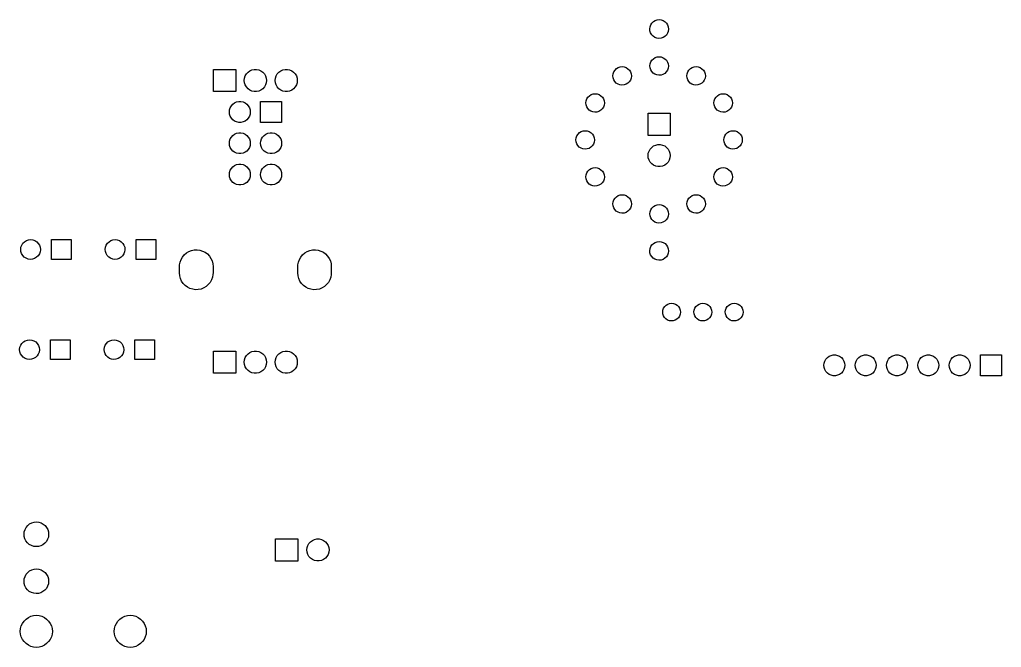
# Model space of a CAD drawing. Extents: x 110 to 191, y -153 to -46.
# Drawn here: x 110.4 to 190.1, y -152.7 to -101.7 of the extents above; entities that cross this region are included whole.
import ezdxf

# ---------------------------------------------------------------- set-up
doc = ezdxf.new("R2010")
doc.units = 0
doc.layers.add('BLACK', color=7, linetype='CONTINUOUS')

msp = doc.modelspace()

# ---------------------------------------------------------------- linework, layer by layer
at = {"layer": 'BLACK', "linetype": 'CONTINUOUS'}
for p, q in [((161.715, -102.024), (161.837, -101.906)), ((161.837, -101.906), (161.982, -101.817)), ((161.982, -101.817), (162.142, -101.762)), ((162.142, -101.762), (162.311, -101.744)), ((162.311, -101.744), (162.48, -101.764)), ((162.48, -101.764), (162.64, -101.821)), ((162.64, -101.821), (162.783, -101.912)), ((162.783, -101.912), (162.903, -102.033)), ((161.544, -102.495), (161.565, -102.327)), ((161.561, -102.664), (161.544, -102.495)), ((161.614, -102.826), (161.561, -102.664)), ((161.565, -102.327), (161.623, -102.167)), ((161.623, -102.167), (161.715, -102.024)), ((162.903, -102.033), (162.993, -102.177)), ((163.044, -102.696), (162.984, -102.854)), ((162.993, -102.177), (163.049, -102.337)), ((163.068, -102.527), (163.044, -102.696)), ((163.049, -102.337), (163.068, -102.506)), ((163.068, -102.506), (163.068, -102.527)), ((161.702, -102.971), (161.614, -102.826)), ((161.82, -103.093), (161.702, -102.971)), ((161.962, -103.186), (161.82, -103.093)), ((162.122, -103.245), (161.962, -103.186)), ((162.29, -103.268), (162.122, -103.245)), ((162.459, -103.252), (162.29, -103.268)), ((162.621, -103.2), (162.459, -103.252)), ((162.767, -103.113), (162.621, -103.2)), ((162.89, -102.996), (162.767, -103.113)), ((162.984, -102.854), (162.89, -102.996)), ((161.634, -105.173), (161.725, -105.032)), ((161.725, -105.032), (161.844, -104.915)), ((161.844, -104.915), (161.987, -104.827)), ((161.987, -104.827), (162.145, -104.773)), ((162.145, -104.773), (162.311, -104.756)), ((162.311, -104.756), (162.477, -104.776)), ((162.477, -104.776), (162.635, -104.832)), ((162.635, -104.832), (162.776, -104.921)), ((162.776, -104.921), (162.894, -105.04)), ((162.894, -105.04), (162.982, -105.182)), ((126.14, -107.58), (126.14, -105.78)), ((126.14, -105.78), (127.94, -105.78)), ((127.94, -105.78), (127.94, -107.58)), ((128.938, -106.011), (129.09, -105.901)), ((129.09, -105.901), (129.262, -105.824)), ((129.262, -105.824), (129.446, -105.785)), ((129.446, -105.785), (129.634, -105.785)), ((129.634, -105.785), (129.818, -105.824)), ((129.818, -105.824), (129.99, -105.901)), ((129.99, -105.901), (130.142, -106.011)), ((131.438, -106.011), (131.59, -105.901)), ((131.59, -105.901), (131.762, -105.824)), ((131.762, -105.824), (131.946, -105.785)), ((131.946, -105.785), (132.134, -105.785)), ((132.134, -105.785), (132.318, -105.824)), ((132.318, -105.824), (132.49, -105.901)), ((132.49, -105.901), (132.642, -106.011)), ((158.634, -105.976), (158.725, -105.836)), ((158.725, -105.836), (158.844, -105.719)), ((158.844, -105.719), (158.987, -105.631)), ((158.987, -105.631), (159.145, -105.577)), ((159.145, -105.577), (159.311, -105.56)), ((159.311, -105.56), (159.477, -105.58)), ((159.477, -105.58), (159.635, -105.636)), ((159.635, -105.636), (159.776, -105.725)), ((159.776, -105.725), (159.894, -105.844)), ((159.894, -105.844), (159.982, -105.986)), ((161.556, -105.496), (161.577, -105.33)), ((161.572, -105.662), (161.556, -105.496)), ((161.625, -105.821), (161.572, -105.662)), ((161.577, -105.33), (161.634, -105.173)), ((161.712, -105.964), (161.625, -105.821)), ((161.828, -106.084), (161.712, -105.964)), ((162.973, -105.849), (162.881, -105.988)), ((163.032, -105.693), (162.973, -105.849)), ((162.982, -105.182), (163.037, -105.34)), ((163.056, -105.527), (163.032, -105.693)), ((163.037, -105.34), (163.056, -105.506)), ((163.056, -105.506), (163.056, -105.527)), ((164.634, -105.976), (164.725, -105.836)), ((164.725, -105.836), (164.844, -105.719)), ((164.844, -105.719), (164.987, -105.631)), ((164.987, -105.631), (165.145, -105.577)), ((165.145, -105.577), (165.311, -105.56)), ((165.311, -105.56), (165.477, -105.58)), ((165.477, -105.58), (165.635, -105.636)), ((165.635, -105.636), (165.776, -105.725)), ((165.776, -105.725), (165.894, -105.844)), ((165.894, -105.844), (165.982, -105.986)), ((128.64, -106.68), (128.66, -106.493)), ((128.66, -106.867), (128.64, -106.68)), ((128.66, -106.493), (128.718, -106.314)), ((128.718, -106.314), (128.812, -106.151)), ((128.812, -106.151), (128.938, -106.011)), ((130.142, -106.011), (130.268, -106.151)), ((130.268, -106.151), (130.362, -106.314)), ((130.362, -106.314), (130.42, -106.493)), ((130.42, -106.493), (130.44, -106.68)), ((130.44, -106.68), (130.42, -106.867)), ((131.14, -106.68), (131.16, -106.493)), ((131.16, -106.867), (131.14, -106.68)), ((131.16, -106.493), (131.218, -106.314)), ((131.218, -106.314), (131.312, -106.151)), ((131.312, -106.151), (131.438, -106.011)), ((132.642, -106.011), (132.768, -106.151)), ((132.768, -106.151), (132.862, -106.314)), ((132.862, -106.314), (132.92, -106.493)), ((132.92, -106.493), (132.94, -106.68)), ((132.94, -106.68), (132.92, -106.867)), ((158.556, -106.299), (158.577, -106.133)), ((158.572, -106.466), (158.556, -106.299)), ((158.625, -106.624), (158.572, -106.466)), ((158.577, -106.133), (158.634, -105.976)), ((158.712, -106.767), (158.625, -106.624)), ((159.973, -106.653), (159.881, -106.792)), ((160.032, -106.496), (159.973, -106.653)), ((159.982, -105.986), (160.037, -106.144)), ((160.056, -106.331), (160.032, -106.496)), ((160.037, -106.144), (160.056, -106.31)), ((160.056, -106.31), (160.056, -106.331)), ((161.968, -106.175), (161.828, -106.084)), ((162.125, -106.234), (161.968, -106.175)), ((162.29, -106.256), (162.125, -106.234)), ((162.457, -106.241), (162.29, -106.256)), ((162.616, -106.189), (162.457, -106.241)), ((162.759, -106.103), (162.616, -106.189)), ((162.881, -105.988), (162.759, -106.103)), ((164.556, -106.299), (164.577, -106.133)), ((164.572, -106.466), (164.556, -106.299)), ((164.625, -106.624), (164.572, -106.466)), ((164.577, -106.133), (164.634, -105.976)), ((164.712, -106.767), (164.625, -106.624)), ((165.973, -106.653), (165.881, -106.792)), ((166.032, -106.496), (165.973, -106.653)), ((165.982, -105.986), (166.037, -106.144)), ((166.056, -106.331), (166.032, -106.496)), ((166.037, -106.144), (166.056, -106.31)), ((166.056, -106.31), (166.056, -106.331)), ((128.718, -107.046), (128.66, -106.867)), ((128.812, -107.209), (128.718, -107.046)), ((128.938, -107.349), (128.812, -107.209)), ((129.09, -107.459), (128.938, -107.349)), ((129.262, -107.536), (129.09, -107.459)), ((129.446, -107.575), (129.262, -107.536)), ((129.818, -107.536), (129.634, -107.575)), ((129.99, -107.459), (129.818, -107.536)), ((130.142, -107.349), (129.99, -107.459)), ((130.268, -107.209), (130.142, -107.349)), ((130.362, -107.046), (130.268, -107.209)), ((130.42, -106.867), (130.362, -107.046)), ((131.218, -107.046), (131.16, -106.867)), ((131.312, -107.209), (131.218, -107.046)), ((131.438, -107.349), (131.312, -107.209)), ((131.59, -107.459), (131.438, -107.349)), ((131.762, -107.536), (131.59, -107.459)), ((131.946, -107.575), (131.762, -107.536)), ((132.318, -107.536), (132.134, -107.575)), ((132.49, -107.459), (132.318, -107.536)), ((132.642, -107.349), (132.49, -107.459)), ((132.768, -107.209), (132.642, -107.349)), ((132.862, -107.046), (132.768, -107.209)), ((132.92, -106.867), (132.862, -107.046)), ((158.828, -106.888), (158.712, -106.767)), ((158.968, -106.979), (158.828, -106.888)), ((159.125, -107.038), (158.968, -106.979)), ((159.29, -107.06), (159.125, -107.038)), ((159.457, -107.045), (159.29, -107.06)), ((159.616, -106.993), (159.457, -107.045)), ((159.759, -106.907), (159.616, -106.993)), ((159.881, -106.792), (159.759, -106.907)), ((164.828, -106.888), (164.712, -106.767)), ((164.968, -106.979), (164.828, -106.888)), ((165.125, -107.038), (164.968, -106.979)), ((165.29, -107.06), (165.125, -107.038)), ((165.457, -107.045), (165.29, -107.06)), ((165.616, -106.993), (165.457, -107.045)), ((165.759, -106.907), (165.616, -106.993)), ((165.881, -106.792), (165.759, -106.907)), ((127.94, -107.58), (126.14, -107.58)), ((129.634, -107.575), (129.446, -107.575)), ((132.134, -107.575), (131.946, -107.575)), ((156.36, -108.496), (156.381, -108.33)), ((156.381, -108.33), (156.438, -108.173)), ((156.438, -108.173), (156.529, -108.032)), ((156.529, -108.032), (156.648, -107.915)), ((156.648, -107.915), (156.791, -107.827)), ((156.791, -107.827), (156.949, -107.773)), ((156.949, -107.773), (157.115, -107.756)), ((157.115, -107.756), (157.281, -107.776)), ((157.281, -107.776), (157.439, -107.832)), ((157.439, -107.832), (157.58, -107.921)), ((157.58, -107.921), (157.698, -108.04)), ((157.698, -108.04), (157.786, -108.182)), ((157.786, -108.182), (157.841, -108.34)), ((157.841, -108.34), (157.86, -108.506)), ((166.752, -108.496), (166.773, -108.33)), ((166.773, -108.33), (166.83, -108.173)), ((166.83, -108.173), (166.921, -108.032)), ((166.921, -108.032), (167.04, -107.915)), ((167.04, -107.915), (167.183, -107.827)), ((167.183, -107.827), (167.341, -107.773)), ((167.341, -107.773), (167.507, -107.756)), ((167.507, -107.756), (167.673, -107.776)), ((167.673, -107.776), (167.831, -107.832)), ((167.831, -107.832), (167.972, -107.921)), ((167.972, -107.921), (168.09, -108.04)), ((168.09, -108.04), (168.179, -108.182)), ((168.179, -108.182), (168.234, -108.34)), ((168.234, -108.34), (168.252, -108.506)), ((127.425, -109.235), (127.444, -109.058)), ((127.444, -109.058), (127.498, -108.889)), ((127.498, -108.889), (127.587, -108.735)), ((127.587, -108.735), (127.706, -108.603)), ((127.706, -108.603), (127.85, -108.499)), ((127.85, -108.499), (128.012, -108.427)), ((128.012, -108.427), (128.186, -108.39)), ((128.186, -108.39), (128.364, -108.39)), ((128.364, -108.39), (128.538, -108.427)), ((128.538, -108.427), (128.7, -108.499)), ((128.7, -108.499), (128.844, -108.603)), ((128.844, -108.603), (128.963, -108.735)), ((128.963, -108.735), (129.052, -108.889)), ((129.052, -108.889), (129.106, -109.058)), ((129.106, -109.058), (129.125, -109.235)), ((129.965, -110.085), (129.965, -108.385)), ((129.965, -108.385), (131.665, -108.385)), ((131.665, -108.385), (131.665, -110.085)), ((156.376, -108.662), (156.36, -108.496)), ((156.429, -108.821), (156.376, -108.662)), ((156.516, -108.964), (156.429, -108.821)), ((156.632, -109.084), (156.516, -108.964)), ((156.772, -109.175), (156.632, -109.084)), ((157.563, -109.103), (157.42, -109.189)), ((157.684, -108.988), (157.563, -109.103)), ((157.777, -108.849), (157.684, -108.988)), ((157.836, -108.693), (157.777, -108.849)), ((157.86, -108.527), (157.836, -108.693)), ((157.86, -108.506), (157.86, -108.527)), ((166.769, -108.662), (166.752, -108.496)), ((166.821, -108.821), (166.769, -108.662)), ((166.908, -108.964), (166.821, -108.821)), ((167.024, -109.084), (166.908, -108.964)), ((167.164, -109.175), (167.024, -109.084)), ((167.956, -109.103), (167.812, -109.189)), ((168.077, -108.988), (167.956, -109.103)), ((168.169, -108.849), (168.077, -108.988)), ((168.229, -108.693), (168.169, -108.849)), ((168.252, -108.527), (168.229, -108.693)), ((168.252, -108.506), (168.252, -108.527)), ((127.444, -109.412), (127.425, -109.235)), ((127.498, -109.581), (127.444, -109.412)), ((127.587, -109.735), (127.498, -109.581)), ((127.706, -109.867), (127.587, -109.735)), ((127.85, -109.971), (127.706, -109.867)), ((128.844, -109.867), (128.7, -109.971)), ((128.963, -109.735), (128.844, -109.867)), ((129.052, -109.581), (128.963, -109.735)), ((129.106, -109.412), (129.052, -109.581)), ((129.125, -109.235), (129.106, -109.412)), ((156.928, -109.234), (156.772, -109.175)), ((157.094, -109.256), (156.928, -109.234)), ((157.261, -109.241), (157.094, -109.256)), ((157.42, -109.189), (157.261, -109.241)), ((161.406, -111.136), (161.406, -109.336)), ((161.406, -109.336), (163.206, -109.336)), ((163.206, -109.336), (163.206, -111.136)), ((167.321, -109.234), (167.164, -109.175)), ((167.486, -109.256), (167.321, -109.234)), ((167.653, -109.241), (167.486, -109.256)), ((167.812, -109.189), (167.653, -109.241)), ((128.012, -110.043), (127.85, -109.971)), ((128.186, -110.08), (128.012, -110.043)), ((128.364, -110.08), (128.186, -110.08)), ((128.538, -110.043), (128.364, -110.08)), ((128.7, -109.971), (128.538, -110.043)), ((131.665, -110.085), (129.965, -110.085)), ((127.444, -111.598), (127.498, -111.429)), ((127.498, -111.429), (127.587, -111.275)), ((127.587, -111.275), (127.706, -111.143)), ((127.706, -111.143), (127.85, -111.039)), ((127.85, -111.039), (128.012, -110.967)), ((128.012, -110.967), (128.186, -110.93)), ((128.186, -110.93), (128.364, -110.93)), ((128.364, -110.93), (128.538, -110.967)), ((128.538, -110.967), (128.7, -111.039)), ((128.7, -111.039), (128.844, -111.143)), ((128.844, -111.143), (128.963, -111.275)), ((128.963, -111.275), (129.052, -111.429)), ((129.052, -111.429), (129.106, -111.598)), ((129.984, -111.598), (130.038, -111.429)), ((130.038, -111.429), (130.127, -111.275)), ((130.127, -111.275), (130.246, -111.143)), ((130.246, -111.143), (130.39, -111.039)), ((130.39, -111.039), (130.552, -110.967)), ((130.552, -110.967), (130.726, -110.93)), ((130.726, -110.93), (130.904, -110.93)), ((130.904, -110.93), (131.078, -110.967)), ((131.078, -110.967), (131.24, -111.039)), ((131.24, -111.039), (131.384, -111.143)), ((131.384, -111.143), (131.503, -111.275)), ((131.503, -111.275), (131.592, -111.429)), ((131.592, -111.429), (131.646, -111.598)), ((155.556, -111.496), (155.577, -111.33)), ((155.572, -111.662), (155.556, -111.496)), ((155.577, -111.33), (155.634, -111.173)), ((155.634, -111.173), (155.725, -111.032)), ((155.725, -111.032), (155.844, -110.915)), ((155.844, -110.915), (155.987, -110.827)), ((155.987, -110.827), (156.145, -110.773)), ((156.145, -110.773), (156.311, -110.756)), ((156.311, -110.756), (156.477, -110.776)), ((156.477, -110.776), (156.635, -110.832)), ((156.635, -110.832), (156.776, -110.921)), ((156.776, -110.921), (156.894, -111.04)), ((156.894, -111.04), (156.982, -111.182)), ((156.982, -111.182), (157.037, -111.34)), ((157.056, -111.527), (157.032, -111.693)), ((157.037, -111.34), (157.056, -111.506)), ((157.056, -111.506), (157.056, -111.527)), ((163.206, -111.136), (161.406, -111.136)), ((167.556, -111.496), (167.577, -111.33)), ((167.572, -111.662), (167.556, -111.496)), ((167.577, -111.33), (167.634, -111.173)), ((167.634, -111.173), (167.725, -111.032)), ((167.725, -111.032), (167.844, -110.915)), ((167.844, -110.915), (167.987, -110.827)), ((167.987, -110.827), (168.145, -110.773)), ((168.145, -110.773), (168.311, -110.756)), ((168.311, -110.756), (168.477, -110.776)), ((168.477, -110.776), (168.635, -110.832)), ((168.635, -110.832), (168.776, -110.921)), ((168.776, -110.921), (168.894, -111.04)), ((168.894, -111.04), (168.982, -111.182)), ((168.982, -111.182), (169.037, -111.34)), ((169.056, -111.527), (169.032, -111.693)), ((169.037, -111.34), (169.056, -111.506)), ((169.056, -111.506), (169.056, -111.527)), ((127.425, -111.775), (127.444, -111.598)), ((127.444, -111.952), (127.425, -111.775)), ((127.498, -112.121), (127.444, -111.952)), ((127.587, -112.275), (127.498, -112.121)), ((127.706, -112.407), (127.587, -112.275)), ((128.963, -112.275), (128.844, -112.407)), ((129.052, -112.121), (128.963, -112.275)), ((129.106, -111.952), (129.052, -112.121)), ((129.106, -111.598), (129.125, -111.775)), ((129.125, -111.775), (129.106, -111.952)), ((129.965, -111.775), (129.984, -111.598)), ((129.984, -111.952), (129.965, -111.775)), ((130.038, -112.121), (129.984, -111.952)), ((130.127, -112.275), (130.038, -112.121)), ((130.246, -112.407), (130.127, -112.275)), ((131.503, -112.275), (131.384, -112.407)), ((131.592, -112.121), (131.503, -112.275)), ((131.646, -111.952), (131.592, -112.121)), ((131.646, -111.598), (131.665, -111.775)), ((131.665, -111.775), (131.646, -111.952)), ((155.625, -111.821), (155.572, -111.662)), ((155.712, -111.964), (155.625, -111.821)), ((155.828, -112.084), (155.712, -111.964)), ((155.968, -112.175), (155.828, -112.084)), ((156.125, -112.234), (155.968, -112.175)), ((156.29, -112.256), (156.125, -112.234)), ((156.457, -112.241), (156.29, -112.256)), ((156.616, -112.189), (156.457, -112.241)), ((156.759, -112.103), (156.616, -112.189)), ((156.881, -111.988), (156.759, -112.103)), ((156.973, -111.849), (156.881, -111.988)), ((157.032, -111.693), (156.973, -111.849)), ((161.484, -112.41), (161.578, -112.247)), ((161.578, -112.247), (161.704, -112.107)), ((161.704, -112.107), (161.856, -111.997)), ((161.856, -111.997), (162.028, -111.92)), ((162.028, -111.92), (162.212, -111.881)), ((162.212, -111.881), (162.4, -111.881)), ((162.4, -111.881), (162.584, -111.92)), ((162.584, -111.92), (162.756, -111.997)), ((162.756, -111.997), (162.908, -112.107)), ((162.908, -112.107), (163.034, -112.247)), ((163.034, -112.247), (163.128, -112.41)), ((167.625, -111.821), (167.572, -111.662)), ((167.712, -111.964), (167.625, -111.821)), ((167.828, -112.084), (167.712, -111.964)), ((167.968, -112.175), (167.828, -112.084)), ((168.125, -112.234), (167.968, -112.175)), ((168.29, -112.256), (168.125, -112.234)), ((168.457, -112.241), (168.29, -112.256)), ((168.616, -112.189), (168.457, -112.241)), ((168.759, -112.103), (168.616, -112.189)), ((168.881, -111.988), (168.759, -112.103)), ((168.973, -111.849), (168.881, -111.988)), ((169.032, -111.693), (168.973, -111.849)), ((127.85, -112.511), (127.706, -112.407)), ((128.012, -112.583), (127.85, -112.511)), ((128.186, -112.62), (128.012, -112.583)), ((128.364, -112.62), (128.186, -112.62)), ((128.538, -112.583), (128.364, -112.62)), ((128.7, -112.511), (128.538, -112.583)), ((128.844, -112.407), (128.7, -112.511)), ((130.39, -112.511), (130.246, -112.407)), ((130.552, -112.583), (130.39, -112.511)), ((130.726, -112.62), (130.552, -112.583)), ((130.904, -112.62), (130.726, -112.62)), ((131.078, -112.583), (130.904, -112.62)), ((131.24, -112.511), (131.078, -112.583)), ((131.384, -112.407), (131.24, -112.511)), ((161.406, -112.776), (161.426, -112.589)), ((161.426, -112.963), (161.406, -112.776)), ((161.426, -112.589), (161.484, -112.41)), ((161.484, -113.142), (161.426, -112.963)), ((163.128, -112.41), (163.186, -112.589)), ((163.186, -112.963), (163.128, -113.142)), ((163.186, -112.589), (163.206, -112.776)), ((163.206, -112.776), (163.186, -112.963)), ((127.498, -113.969), (127.587, -113.815)), ((127.587, -113.815), (127.706, -113.683)), ((127.706, -113.683), (127.85, -113.579)), ((127.85, -113.579), (128.012, -113.507)), ((128.012, -113.507), (128.186, -113.47)), ((128.186, -113.47), (128.364, -113.47)), ((128.364, -113.47), (128.538, -113.507)), ((128.538, -113.507), (128.7, -113.579)), ((128.7, -113.579), (128.844, -113.683)), ((128.844, -113.683), (128.963, -113.815)), ((128.963, -113.815), (129.052, -113.969)), ((130.038, -113.969), (130.127, -113.815)), ((130.127, -113.815), (130.246, -113.683)), ((130.246, -113.683), (130.39, -113.579)), ((130.39, -113.579), (130.552, -113.507)), ((130.552, -113.507), (130.726, -113.47)), ((130.726, -113.47), (130.904, -113.47)), ((130.904, -113.47), (131.078, -113.507)), ((131.078, -113.507), (131.24, -113.579)), ((131.24, -113.579), (131.384, -113.683)), ((131.384, -113.683), (131.503, -113.815)), ((131.503, -113.815), (131.592, -113.969)), ((156.529, -114.032), (156.648, -113.915)), ((156.648, -113.915), (156.791, -113.827)), ((156.791, -113.827), (156.949, -113.773)), ((156.949, -113.773), (157.115, -113.756)), ((157.115, -113.756), (157.281, -113.776)), ((157.281, -113.776), (157.439, -113.832)), ((157.439, -113.832), (157.58, -113.921)), ((157.58, -113.921), (157.698, -114.04)), ((161.578, -113.305), (161.484, -113.142)), ((161.704, -113.445), (161.578, -113.305)), ((161.856, -113.555), (161.704, -113.445)), ((162.028, -113.632), (161.856, -113.555)), ((162.212, -113.671), (162.028, -113.632)), ((162.4, -113.671), (162.212, -113.671)), ((162.584, -113.632), (162.4, -113.671)), ((162.756, -113.555), (162.584, -113.632)), ((162.908, -113.445), (162.756, -113.555)), ((163.034, -113.305), (162.908, -113.445)), ((163.128, -113.142), (163.034, -113.305)), ((166.921, -114.032), (167.04, -113.915)), ((167.04, -113.915), (167.183, -113.827)), ((167.183, -113.827), (167.341, -113.773)), ((167.341, -113.773), (167.507, -113.756)), ((167.507, -113.756), (167.673, -113.776)), ((167.673, -113.776), (167.831, -113.832)), ((167.831, -113.832), (167.972, -113.921)), ((167.972, -113.921), (168.09, -114.04)), ((127.425, -114.315), (127.444, -114.138)), ((127.444, -114.492), (127.425, -114.315)), ((127.444, -114.138), (127.498, -113.969)), ((127.498, -114.661), (127.444, -114.492)), ((127.587, -114.815), (127.498, -114.661)), ((129.052, -114.661), (128.963, -114.815)), ((129.052, -113.969), (129.106, -114.138)), ((129.106, -114.492), (129.052, -114.661)), ((129.106, -114.138), (129.125, -114.315)), ((129.125, -114.315), (129.106, -114.492)), ((129.965, -114.315), (129.984, -114.138)), ((129.984, -114.492), (129.965, -114.315)), ((129.984, -114.138), (130.038, -113.969)), ((130.038, -114.661), (129.984, -114.492)), ((130.127, -114.815), (130.038, -114.661)), ((131.592, -114.661), (131.503, -114.815)), ((131.592, -113.969), (131.646, -114.138)), ((131.646, -114.492), (131.592, -114.661)), ((131.646, -114.138), (131.665, -114.315)), ((131.665, -114.315), (131.646, -114.492)), ((156.36, -114.496), (156.381, -114.33)), ((156.376, -114.662), (156.36, -114.496)), ((156.429, -114.821), (156.376, -114.662)), ((156.381, -114.33), (156.438, -114.173)), ((156.438, -114.173), (156.529, -114.032)), ((157.698, -114.04), (157.786, -114.182)), ((157.836, -114.693), (157.777, -114.849)), ((157.786, -114.182), (157.841, -114.34)), ((157.86, -114.527), (157.836, -114.693)), ((157.841, -114.34), (157.86, -114.506)), ((157.86, -114.506), (157.86, -114.527)), ((166.752, -114.496), (166.773, -114.33)), ((166.769, -114.662), (166.752, -114.496)), ((166.821, -114.821), (166.769, -114.662)), ((166.773, -114.33), (166.83, -114.173)), ((166.83, -114.173), (166.921, -114.032)), ((168.09, -114.04), (168.179, -114.182)), ((168.229, -114.693), (168.169, -114.849)), ((168.179, -114.182), (168.234, -114.34)), ((168.252, -114.527), (168.229, -114.693)), ((168.234, -114.34), (168.252, -114.506)), ((168.252, -114.506), (168.252, -114.527)), ((127.706, -114.947), (127.587, -114.815)), ((127.85, -115.051), (127.706, -114.947)), ((128.012, -115.123), (127.85, -115.051)), ((128.186, -115.16), (128.012, -115.123)), ((128.364, -115.16), (128.186, -115.16)), ((128.538, -115.123), (128.364, -115.16)), ((128.7, -115.051), (128.538, -115.123)), ((128.844, -114.947), (128.7, -115.051)), ((128.963, -114.815), (128.844, -114.947)), ((130.246, -114.947), (130.127, -114.815)), ((130.39, -115.051), (130.246, -114.947)), ((130.552, -115.123), (130.39, -115.051)), ((130.726, -115.16), (130.552, -115.123)), ((130.904, -115.16), (130.726, -115.16)), ((131.078, -115.123), (130.904, -115.16)), ((131.24, -115.051), (131.078, -115.123)), ((131.384, -114.947), (131.24, -115.051)), ((131.503, -114.815), (131.384, -114.947)), ((156.516, -114.964), (156.429, -114.821)), ((156.632, -115.084), (156.516, -114.964)), ((156.772, -115.175), (156.632, -115.084)), ((156.928, -115.234), (156.772, -115.175)), ((157.094, -115.256), (156.928, -115.234)), ((157.261, -115.241), (157.094, -115.256)), ((157.42, -115.189), (157.261, -115.241)), ((157.563, -115.103), (157.42, -115.189)), ((157.684, -114.988), (157.563, -115.103)), ((157.777, -114.849), (157.684, -114.988)), ((166.908, -114.964), (166.821, -114.821)), ((167.024, -115.084), (166.908, -114.964)), ((167.164, -115.175), (167.024, -115.084)), ((167.321, -115.234), (167.164, -115.175)), ((167.486, -115.256), (167.321, -115.234)), ((167.653, -115.241), (167.486, -115.256)), ((167.812, -115.189), (167.653, -115.241)), ((167.956, -115.103), (167.812, -115.189)), ((168.077, -114.988), (167.956, -115.103)), ((168.169, -114.849), (168.077, -114.988)), ((158.634, -116.369), (158.725, -116.228)), ((158.725, -116.228), (158.844, -116.111)), ((158.844, -116.111), (158.987, -116.024)), ((158.987, -116.024), (159.145, -115.97)), ((159.145, -115.97), (159.311, -115.952)), ((159.311, -115.952), (159.477, -115.972)), ((159.477, -115.972), (159.635, -116.028)), ((159.635, -116.028), (159.776, -116.118)), ((159.776, -116.118), (159.894, -116.236)), ((159.894, -116.236), (159.982, -116.378)), ((164.634, -116.369), (164.725, -116.228)), ((164.725, -116.228), (164.844, -116.111)), ((164.844, -116.111), (164.987, -116.024)), ((164.987, -116.024), (165.145, -115.97)), ((165.145, -115.97), (165.311, -115.952)), ((165.311, -115.952), (165.477, -115.972)), ((165.477, -115.972), (165.635, -116.028)), ((165.635, -116.028), (165.776, -116.118)), ((165.776, -116.118), (165.894, -116.236)), ((165.894, -116.236), (165.982, -116.378)), ((158.556, -116.692), (158.577, -116.526)), ((158.572, -116.858), (158.556, -116.692)), ((158.625, -117.017), (158.572, -116.858)), ((158.577, -116.526), (158.634, -116.369)), ((158.712, -117.16), (158.625, -117.017)), ((159.973, -117.045), (159.881, -117.184)), ((160.032, -116.889), (159.973, -117.045)), ((159.982, -116.378), (160.037, -116.536)), ((160.056, -116.723), (160.032, -116.889)), ((160.037, -116.536), (160.056, -116.702)), ((160.056, -116.702), (160.056, -116.723)), ((161.634, -117.173), (161.725, -117.032)), ((161.725, -117.032), (161.844, -116.915)), ((161.844, -116.915), (161.987, -116.827)), ((161.987, -116.827), (162.145, -116.773)), ((162.145, -116.773), (162.311, -116.756)), ((162.311, -116.756), (162.477, -116.776)), ((162.477, -116.776), (162.635, -116.832)), ((162.635, -116.832), (162.776, -116.921)), ((162.776, -116.921), (162.894, -117.04)), ((162.894, -117.04), (162.982, -117.182)), ((164.556, -116.692), (164.577, -116.526)), ((164.572, -116.858), (164.556, -116.692)), ((164.625, -117.017), (164.572, -116.858)), ((164.577, -116.526), (164.634, -116.369)), ((164.712, -117.16), (164.625, -117.017)), ((165.973, -117.045), (165.881, -117.184)), ((166.032, -116.889), (165.973, -117.045)), ((165.982, -116.378), (166.037, -116.536)), ((166.056, -116.723), (166.032, -116.889)), ((166.037, -116.536), (166.056, -116.702)), ((166.056, -116.702), (166.056, -116.723)), ((158.828, -117.28), (158.712, -117.16)), ((158.968, -117.372), (158.828, -117.28)), ((159.125, -117.43), (158.968, -117.372)), ((159.29, -117.452), (159.125, -117.43)), ((159.457, -117.437), (159.29, -117.452)), ((159.616, -117.385), (159.457, -117.437)), ((159.759, -117.3), (159.616, -117.385)), ((159.881, -117.184), (159.759, -117.3)), ((161.556, -117.496), (161.577, -117.33)), ((161.572, -117.662), (161.556, -117.496)), ((161.625, -117.821), (161.572, -117.662)), ((161.577, -117.33), (161.634, -117.173)), ((161.712, -117.964), (161.625, -117.821)), ((162.973, -117.849), (162.881, -117.988)), ((163.032, -117.693), (162.973, -117.849)), ((162.982, -117.182), (163.037, -117.34)), ((163.056, -117.527), (163.032, -117.693)), ((163.037, -117.34), (163.056, -117.506)), ((163.056, -117.506), (163.056, -117.527)), ((164.828, -117.28), (164.712, -117.16)), ((164.968, -117.372), (164.828, -117.28)), ((165.125, -117.43), (164.968, -117.372)), ((165.29, -117.452), (165.125, -117.43)), ((165.457, -117.437), (165.29, -117.452)), ((165.616, -117.385), (165.457, -117.437)), ((165.759, -117.3), (165.616, -117.385)), ((165.881, -117.184), (165.759, -117.3)), ((161.828, -118.084), (161.712, -117.964)), ((161.968, -118.175), (161.828, -118.084)), ((162.125, -118.234), (161.968, -118.175)), ((162.29, -118.256), (162.125, -118.234)), ((162.457, -118.241), (162.29, -118.256)), ((162.616, -118.189), (162.457, -118.241)), ((162.759, -118.103), (162.616, -118.189)), ((162.881, -117.988), (162.759, -118.103)), ((110.492, -120.385), (110.514, -120.208)), ((110.514, -120.208), (110.575, -120.04)), ((110.575, -120.04), (110.672, -119.89)), ((110.672, -119.89), (110.799, -119.766)), ((110.799, -119.766), (110.951, -119.672)), ((110.951, -119.672), (111.12, -119.615)), ((111.12, -119.615), (111.298, -119.596)), ((111.298, -119.596), (111.475, -119.617)), ((111.475, -119.617), (111.643, -119.677)), ((111.643, -119.677), (111.793, -119.773)), ((111.793, -119.773), (111.919, -119.899)), ((111.919, -119.899), (112.013, -120.05)), ((112.013, -120.05), (112.072, -120.219)), ((112.072, -120.219), (112.092, -120.396)), ((112.992, -121.196), (112.992, -119.596)), ((112.992, -119.596), (114.592, -119.596)), ((114.592, -119.596), (114.592, -121.196)), ((117.35, -120.385), (117.372, -120.208)), ((117.372, -120.208), (117.433, -120.04)), ((117.433, -120.04), (117.53, -119.89)), ((117.53, -119.89), (117.657, -119.766)), ((117.657, -119.766), (117.809, -119.672)), ((117.809, -119.672), (117.978, -119.615)), ((117.978, -119.615), (118.156, -119.596)), ((118.156, -119.596), (118.333, -119.617)), ((118.333, -119.617), (118.501, -119.677)), ((118.501, -119.677), (118.651, -119.773)), ((118.651, -119.773), (118.777, -119.899)), ((118.777, -119.899), (118.871, -120.05)), ((118.871, -120.05), (118.93, -120.219)), ((118.93, -120.219), (118.95, -120.396)), ((119.85, -121.196), (119.85, -119.596)), ((119.85, -119.596), (121.45, -119.596)), ((121.45, -119.596), (121.45, -121.196)), ((161.565, -120.327), (161.623, -120.167)), ((161.623, -120.167), (161.715, -120.024)), ((161.715, -120.024), (161.837, -119.906)), ((161.837, -119.906), (161.982, -119.817)), ((161.982, -119.817), (162.142, -119.762)), ((162.142, -119.762), (162.311, -119.744)), ((162.311, -119.744), (162.48, -119.764)), ((162.48, -119.764), (162.64, -119.821)), ((162.64, -119.821), (162.783, -119.912)), ((162.783, -119.912), (162.903, -120.033)), ((162.903, -120.033), (162.993, -120.177)), ((162.993, -120.177), (163.049, -120.337)), ((110.509, -120.562), (110.492, -120.385)), ((110.566, -120.732), (110.509, -120.562)), ((110.658, -120.884), (110.566, -120.732)), ((110.782, -121.012), (110.658, -120.884)), ((110.931, -121.11), (110.782, -121.012)), ((111.776, -121.033), (111.622, -121.125)), ((111.905, -120.91), (111.776, -121.033)), ((112.004, -120.762), (111.905, -120.91)), ((112.067, -120.595), (112.004, -120.762)), ((112.092, -120.418), (112.067, -120.595)), ((112.092, -120.396), (112.092, -120.418)), ((117.367, -120.562), (117.35, -120.385)), ((117.424, -120.732), (117.367, -120.562)), ((117.516, -120.884), (117.424, -120.732)), ((117.64, -121.012), (117.516, -120.884)), ((117.789, -121.11), (117.64, -121.012)), ((118.634, -121.033), (118.48, -121.125)), ((118.763, -120.91), (118.634, -121.033)), ((118.862, -120.762), (118.763, -120.91)), ((118.925, -120.595), (118.862, -120.762)), ((118.95, -120.418), (118.925, -120.595)), ((118.95, -120.396), (118.95, -120.418)), ((123.505, -121.21), (123.619, -121.01)), ((123.619, -121.01), (123.765, -120.832)), ((123.765, -120.832), (123.939, -120.681)), ((123.939, -120.681), (124.135, -120.562)), ((124.135, -120.562), (124.349, -120.477)), ((124.349, -120.477), (124.574, -120.43)), ((124.574, -120.43), (124.804, -120.422)), ((124.804, -120.422), (125.032, -120.452)), ((125.032, -120.452), (125.252, -120.52)), ((125.252, -120.52), (125.457, -120.624)), ((125.457, -120.624), (125.641, -120.761)), ((125.641, -120.761), (125.8, -120.928)), ((125.8, -120.928), (125.928, -121.119)), ((133.105, -121.21), (133.219, -121.01)), ((133.219, -121.01), (133.365, -120.832)), ((133.365, -120.832), (133.539, -120.681)), ((133.539, -120.681), (133.735, -120.562)), ((133.735, -120.562), (133.949, -120.477)), ((133.949, -120.477), (134.174, -120.43)), ((134.174, -120.43), (134.404, -120.422)), ((134.404, -120.422), (134.632, -120.452)), ((134.632, -120.452), (134.852, -120.52)), ((134.852, -120.52), (135.057, -120.624)), ((135.057, -120.624), (135.241, -120.761)), ((135.241, -120.761), (135.4, -120.928)), ((135.4, -120.928), (135.528, -121.119)), ((161.544, -120.495), (161.565, -120.327)), ((161.561, -120.664), (161.544, -120.495)), ((161.614, -120.826), (161.561, -120.664)), ((161.702, -120.971), (161.614, -120.826)), ((161.82, -121.093), (161.702, -120.971)), ((161.962, -121.186), (161.82, -121.093)), ((162.89, -120.996), (162.767, -121.113)), ((162.984, -120.854), (162.89, -120.996)), ((163.044, -120.696), (162.984, -120.854)), ((163.068, -120.527), (163.044, -120.696)), ((163.049, -120.337), (163.068, -120.506)), ((163.068, -120.506), (163.068, -120.527)), ((111.098, -121.172), (110.931, -121.11)), ((111.275, -121.196), (111.098, -121.172)), ((111.453, -121.18), (111.275, -121.196)), ((111.622, -121.125), (111.453, -121.18)), ((114.592, -121.196), (112.992, -121.196)), ((117.956, -121.172), (117.789, -121.11)), ((118.133, -121.196), (117.956, -121.172)), ((118.311, -121.18), (118.133, -121.196)), ((118.48, -121.125), (118.311, -121.18)), ((121.45, -121.196), (119.85, -121.196)), ((123.38, -121.78), (123.386, -121.652)), ((123.38, -122.3), (123.38, -121.78)), ((123.386, -121.652), (123.427, -121.426)), ((123.427, -121.426), (123.505, -121.21)), ((125.928, -121.119), (126.023, -121.328)), ((126.023, -121.328), (126.081, -121.551)), ((126.081, -121.551), (126.1, -121.78)), ((126.1, -121.78), (126.1, -122.3)), ((132.98, -121.78), (132.986, -121.652)), ((132.98, -122.3), (132.98, -121.78)), ((132.986, -121.652), (133.027, -121.426)), ((133.027, -121.426), (133.105, -121.21)), ((135.528, -121.119), (135.623, -121.328)), ((135.623, -121.328), (135.681, -121.551)), ((135.681, -121.551), (135.7, -121.78)), ((135.7, -121.78), (135.7, -122.3)), ((162.122, -121.245), (161.962, -121.186)), ((162.29, -121.268), (162.122, -121.245)), ((162.459, -121.252), (162.29, -121.268)), ((162.621, -121.2), (162.459, -121.252)), ((162.767, -121.113), (162.621, -121.2)), ((123.399, -122.529), (123.38, -122.3)), ((123.457, -122.752), (123.399, -122.529)), ((126.053, -122.654), (125.975, -122.87)), ((126.094, -122.428), (126.053, -122.654)), ((126.1, -122.3), (126.094, -122.428)), ((132.999, -122.529), (132.98, -122.3)), ((133.057, -122.752), (132.999, -122.529)), ((135.653, -122.654), (135.575, -122.87)), ((135.694, -122.428), (135.653, -122.654)), ((135.7, -122.3), (135.694, -122.428)), ((123.552, -122.961), (123.457, -122.752)), ((123.68, -123.152), (123.552, -122.961)), ((123.839, -123.319), (123.68, -123.152)), ((124.023, -123.456), (123.839, -123.319)), ((124.228, -123.56), (124.023, -123.456)), ((125.541, -123.399), (125.345, -123.518)), ((125.715, -123.248), (125.541, -123.399)), ((125.861, -123.07), (125.715, -123.248)), ((125.975, -122.87), (125.861, -123.07)), ((133.152, -122.961), (133.057, -122.752)), ((133.28, -123.152), (133.152, -122.961)), ((133.439, -123.319), (133.28, -123.152)), ((133.623, -123.456), (133.439, -123.319)), ((133.828, -123.56), (133.623, -123.456)), ((135.141, -123.399), (134.945, -123.518)), ((135.315, -123.248), (135.141, -123.399)), ((135.461, -123.07), (135.315, -123.248)), ((135.575, -122.87), (135.461, -123.07)), ((124.448, -123.628), (124.228, -123.56)), ((124.676, -123.658), (124.448, -123.628)), ((124.906, -123.65), (124.676, -123.658)), ((125.131, -123.603), (124.906, -123.65)), ((125.345, -123.518), (125.131, -123.603)), ((134.048, -123.628), (133.828, -123.56)), ((134.276, -123.658), (134.048, -123.628)), ((134.506, -123.65), (134.276, -123.658)), ((134.731, -123.603), (134.506, -123.65)), ((134.945, -123.518), (134.731, -123.603)), ((162.667, -125.156), (162.754, -125.021)), ((162.754, -125.021), (162.869, -124.909)), ((162.869, -124.909), (163.005, -124.825)), ((163.005, -124.825), (163.157, -124.773)), ((163.157, -124.773), (163.317, -124.756)), ((163.317, -124.756), (163.476, -124.775)), ((163.476, -124.775), (163.628, -124.829)), ((163.628, -124.829), (163.763, -124.915)), ((163.763, -124.915), (163.876, -125.029)), ((163.876, -125.029), (163.961, -125.165)), ((165.207, -125.156), (165.294, -125.021)), ((165.294, -125.021), (165.409, -124.909)), ((165.409, -124.909), (165.545, -124.825)), ((165.545, -124.825), (165.697, -124.773)), ((165.697, -124.773), (165.857, -124.756)), ((165.857, -124.756), (166.016, -124.775)), ((166.016, -124.775), (166.168, -124.829)), ((166.168, -124.829), (166.303, -124.915)), ((166.303, -124.915), (166.416, -125.029)), ((166.416, -125.029), (166.501, -125.165)), ((167.747, -125.156), (167.834, -125.021)), ((167.834, -125.021), (167.949, -124.909)), ((167.949, -124.909), (168.085, -124.825)), ((168.085, -124.825), (168.237, -124.773)), ((168.237, -124.773), (168.397, -124.756)), ((168.397, -124.756), (168.556, -124.775)), ((168.556, -124.775), (168.708, -124.829)), ((168.708, -124.829), (168.843, -124.915)), ((168.843, -124.915), (168.956, -125.029)), ((168.956, -125.029), (169.041, -125.165)), ((162.592, -125.466), (162.612, -125.307)), ((162.608, -125.626), (162.592, -125.466)), ((162.658, -125.778), (162.608, -125.626)), ((162.612, -125.307), (162.667, -125.156)), ((162.742, -125.915), (162.658, -125.778)), ((163.952, -125.805), (163.864, -125.939)), ((164.009, -125.655), (163.952, -125.805)), ((163.961, -125.165), (164.014, -125.316)), ((164.032, -125.496), (164.009, -125.655)), ((164.014, -125.316), (164.032, -125.476)), ((164.032, -125.476), (164.032, -125.496)), ((165.132, -125.466), (165.152, -125.307)), ((165.148, -125.626), (165.132, -125.466)), ((165.198, -125.778), (165.148, -125.626)), ((165.152, -125.307), (165.207, -125.156)), ((165.282, -125.915), (165.198, -125.778)), ((166.492, -125.805), (166.404, -125.939)), ((166.549, -125.655), (166.492, -125.805)), ((166.501, -125.165), (166.554, -125.316)), ((166.572, -125.496), (166.549, -125.655)), ((166.554, -125.316), (166.572, -125.476)), ((166.572, -125.476), (166.572, -125.496)), ((167.672, -125.466), (167.692, -125.307)), ((167.688, -125.626), (167.672, -125.466)), ((167.738, -125.778), (167.688, -125.626)), ((167.692, -125.307), (167.747, -125.156)), ((167.822, -125.915), (167.738, -125.778)), ((169.032, -125.805), (168.944, -125.939)), ((169.089, -125.655), (169.032, -125.805)), ((169.041, -125.165), (169.094, -125.316)), ((169.112, -125.496), (169.089, -125.655)), ((169.094, -125.316), (169.112, -125.476)), ((169.112, -125.476), (169.112, -125.496)), ((162.853, -126.031), (162.742, -125.915)), ((162.987, -126.119), (162.853, -126.031)), ((163.138, -126.175), (162.987, -126.119)), ((163.297, -126.196), (163.138, -126.175)), ((163.457, -126.181), (163.297, -126.196)), ((163.609, -126.132), (163.457, -126.181)), ((163.747, -126.05), (163.609, -126.132)), ((163.864, -125.939), (163.747, -126.05)), ((165.393, -126.031), (165.282, -125.915)), ((165.527, -126.119), (165.393, -126.031)), ((165.678, -126.175), (165.527, -126.119)), ((165.837, -126.196), (165.678, -126.175)), ((165.997, -126.181), (165.837, -126.196)), ((166.149, -126.132), (165.997, -126.181)), ((166.287, -126.05), (166.149, -126.132)), ((166.404, -125.939), (166.287, -126.05)), ((167.933, -126.031), (167.822, -125.915)), ((168.067, -126.119), (167.933, -126.031)), ((168.218, -126.175), (168.067, -126.119)), ((168.377, -126.196), (168.218, -126.175)), ((168.537, -126.181), (168.377, -126.196)), ((168.689, -126.132), (168.537, -126.181)), ((168.827, -126.05), (168.689, -126.132)), ((168.944, -125.939), (168.827, -126.05)), ((110.427, -128.336), (110.488, -128.168)), ((110.488, -128.168), (110.584, -128.018)), ((110.584, -128.018), (110.712, -127.894)), ((110.712, -127.894), (110.864, -127.8)), ((110.864, -127.8), (111.033, -127.743)), ((111.033, -127.743), (111.21, -127.724)), ((111.21, -127.724), (111.387, -127.745)), ((111.387, -127.745), (111.555, -127.805)), ((111.555, -127.805), (111.706, -127.901)), ((111.706, -127.901), (111.831, -128.027)), ((111.831, -128.027), (111.926, -128.178)), ((111.926, -128.178), (111.984, -128.347)), ((112.904, -129.324), (112.904, -127.724)), ((112.904, -127.724), (114.504, -127.724)), ((114.504, -127.724), (114.504, -129.324)), ((117.285, -128.336), (117.346, -128.168)), ((117.346, -128.168), (117.442, -128.018)), ((117.442, -128.018), (117.57, -127.894)), ((117.57, -127.894), (117.722, -127.8)), ((117.722, -127.8), (117.891, -127.743)), ((117.891, -127.743), (118.068, -127.724)), ((118.068, -127.724), (118.245, -127.745)), ((118.245, -127.745), (118.413, -127.805)), ((118.413, -127.805), (118.564, -127.901)), ((118.564, -127.901), (118.689, -128.027)), ((118.689, -128.027), (118.784, -128.178)), ((118.784, -128.178), (118.842, -128.347)), ((119.762, -129.324), (119.762, -127.724)), ((119.762, -127.724), (121.362, -127.724)), ((121.362, -127.724), (121.362, -129.324)), ((110.404, -128.513), (110.427, -128.336)), ((110.422, -128.69), (110.404, -128.513)), ((110.478, -128.86), (110.422, -128.69)), ((110.571, -129.012), (110.478, -128.86)), ((110.694, -129.14), (110.571, -129.012)), ((111.817, -129.038), (111.688, -129.161)), ((111.916, -128.89), (111.817, -129.038)), ((111.979, -128.723), (111.916, -128.89)), ((112.004, -128.546), (111.979, -128.723)), ((111.984, -128.347), (112.004, -128.524)), ((112.004, -128.524), (112.004, -128.546)), ((117.262, -128.513), (117.285, -128.336)), ((117.28, -128.69), (117.262, -128.513)), ((117.336, -128.86), (117.28, -128.69)), ((117.429, -129.012), (117.336, -128.86)), ((117.552, -129.14), (117.429, -129.012)), ((118.675, -129.038), (118.546, -129.161)), ((118.774, -128.89), (118.675, -129.038)), ((118.837, -128.723), (118.774, -128.89)), ((118.862, -128.546), (118.837, -128.723)), ((118.842, -128.347), (118.862, -128.524)), ((118.862, -128.524), (118.862, -128.546)), ((126.14, -130.44), (126.14, -128.64)), ((126.14, -128.64), (127.94, -128.64)), ((127.94, -128.64), (127.94, -130.44)), ((128.718, -129.174), (128.812, -129.011)), ((128.812, -129.011), (128.938, -128.871)), ((128.938, -128.871), (129.09, -128.761)), ((129.09, -128.761), (129.262, -128.684)), ((129.262, -128.684), (129.446, -128.645)), ((129.446, -128.645), (129.634, -128.645)), ((129.634, -128.645), (129.818, -128.684)), ((129.818, -128.684), (129.99, -128.761)), ((129.99, -128.761), (130.142, -128.871)), ((130.142, -128.871), (130.268, -129.011)), ((130.268, -129.011), (130.362, -129.174)), ((131.218, -129.174), (131.312, -129.011)), ((131.312, -129.011), (131.438, -128.871)), ((131.438, -128.871), (131.59, -128.761)), ((131.59, -128.761), (131.762, -128.684)), ((131.762, -128.684), (131.946, -128.645)), ((131.946, -128.645), (132.134, -128.645)), ((132.134, -128.645), (132.318, -128.684)), ((132.318, -128.684), (132.49, -128.761)), ((132.49, -128.761), (132.642, -128.871)), ((132.642, -128.871), (132.768, -129.011)), ((132.768, -129.011), (132.862, -129.174)), ((175.961, -129.162), (176.105, -129.058)), ((176.105, -129.058), (176.267, -128.986)), ((176.267, -128.986), (176.441, -128.949)), ((176.441, -128.949), (176.619, -128.949)), ((176.619, -128.949), (176.793, -128.986)), ((176.793, -128.986), (176.955, -129.058)), ((176.955, -129.058), (177.099, -129.162)), ((178.501, -129.162), (178.645, -129.058)), ((178.645, -129.058), (178.807, -128.986)), ((178.807, -128.986), (178.981, -128.949)), ((178.981, -128.949), (179.159, -128.949)), ((179.159, -128.949), (179.333, -128.986)), ((179.333, -128.986), (179.495, -129.058)), ((179.495, -129.058), (179.639, -129.162)), ((181.041, -129.162), (181.185, -129.058)), ((181.185, -129.058), (181.347, -128.986)), ((181.347, -128.986), (181.521, -128.949)), ((181.521, -128.949), (181.699, -128.949)), ((181.699, -128.949), (181.873, -128.986)), ((181.873, -128.986), (182.035, -129.058)), ((182.035, -129.058), (182.179, -129.162)), ((183.581, -129.162), (183.725, -129.058)), ((183.725, -129.058), (183.887, -128.986)), ((183.887, -128.986), (184.061, -128.949)), ((184.061, -128.949), (184.239, -128.949)), ((184.239, -128.949), (184.413, -128.986)), ((184.413, -128.986), (184.575, -129.058)), ((184.575, -129.058), (184.719, -129.162)), ((186.121, -129.162), (186.265, -129.058)), ((186.265, -129.058), (186.427, -128.986)), ((186.427, -128.986), (186.601, -128.949)), ((186.601, -128.949), (186.779, -128.949)), ((186.779, -128.949), (186.953, -128.986)), ((186.953, -128.986), (187.115, -129.058)), ((187.115, -129.058), (187.259, -129.162)), ((188.38, -130.644), (188.38, -128.944)), ((188.38, -128.944), (190.08, -128.944)), ((190.08, -128.944), (190.08, -130.644)), ((110.844, -129.238), (110.694, -129.14)), ((111.011, -129.3), (110.844, -129.238)), ((111.188, -129.324), (111.011, -129.3)), ((111.365, -129.308), (111.188, -129.324)), ((111.535, -129.253), (111.365, -129.308)), ((111.688, -129.161), (111.535, -129.253)), ((114.504, -129.324), (112.904, -129.324)), ((117.702, -129.238), (117.552, -129.14)), ((117.869, -129.3), (117.702, -129.238)), ((118.046, -129.324), (117.869, -129.3)), ((118.223, -129.308), (118.046, -129.324)), ((118.393, -129.253), (118.223, -129.308)), ((118.546, -129.161), (118.393, -129.253)), ((121.362, -129.324), (119.762, -129.324)), ((128.64, -129.54), (128.66, -129.353)), ((128.66, -129.727), (128.64, -129.54)), ((128.66, -129.353), (128.718, -129.174)), ((128.718, -129.906), (128.66, -129.727)), ((130.362, -129.174), (130.42, -129.353)), ((130.42, -129.727), (130.362, -129.906)), ((130.42, -129.353), (130.44, -129.54)), ((130.44, -129.54), (130.42, -129.727)), ((131.14, -129.54), (131.16, -129.353)), ((131.16, -129.727), (131.14, -129.54)), ((131.16, -129.353), (131.218, -129.174)), ((131.218, -129.906), (131.16, -129.727)), ((132.862, -129.174), (132.92, -129.353)), ((132.92, -129.727), (132.862, -129.906)), ((132.92, -129.353), (132.94, -129.54)), ((132.94, -129.54), (132.92, -129.727)), ((175.68, -129.794), (175.699, -129.617)), ((175.699, -129.971), (175.68, -129.794)), ((175.699, -129.617), (175.753, -129.448)), ((175.753, -129.448), (175.842, -129.294)), ((175.842, -129.294), (175.961, -129.162)), ((177.099, -129.162), (177.218, -129.294)), ((177.218, -129.294), (177.307, -129.448)), ((177.307, -129.448), (177.361, -129.617)), ((177.361, -129.617), (177.38, -129.794)), ((177.38, -129.794), (177.361, -129.971)), ((178.22, -129.794), (178.239, -129.617)), ((178.239, -129.971), (178.22, -129.794)), ((178.239, -129.617), (178.293, -129.448)), ((178.293, -129.448), (178.382, -129.294)), ((178.382, -129.294), (178.501, -129.162)), ((179.639, -129.162), (179.758, -129.294)), ((179.758, -129.294), (179.847, -129.448)), ((179.847, -129.448), (179.901, -129.617)), ((179.901, -129.617), (179.92, -129.794)), ((179.92, -129.794), (179.901, -129.971)), ((180.76, -129.794), (180.779, -129.617)), ((180.779, -129.971), (180.76, -129.794)), ((180.779, -129.617), (180.833, -129.448)), ((180.833, -129.448), (180.922, -129.294)), ((180.922, -129.294), (181.041, -129.162)), ((182.179, -129.162), (182.298, -129.294)), ((182.298, -129.294), (182.387, -129.448)), ((182.387, -129.448), (182.441, -129.617)), ((182.441, -129.617), (182.46, -129.794)), ((182.46, -129.794), (182.441, -129.971)), ((183.3, -129.794), (183.319, -129.617)), ((183.319, -129.971), (183.3, -129.794)), ((183.319, -129.617), (183.373, -129.448)), ((183.373, -129.448), (183.462, -129.294)), ((183.462, -129.294), (183.581, -129.162)), ((184.719, -129.162), (184.838, -129.294)), ((184.838, -129.294), (184.927, -129.448)), ((184.927, -129.448), (184.981, -129.617)), ((184.981, -129.617), (185, -129.794)), ((185, -129.794), (184.981, -129.971)), ((185.84, -129.794), (185.859, -129.617)), ((185.859, -129.971), (185.84, -129.794)), ((185.859, -129.617), (185.913, -129.448)), ((185.913, -129.448), (186.002, -129.294)), ((186.002, -129.294), (186.121, -129.162)), ((187.259, -129.162), (187.378, -129.294)), ((187.378, -129.294), (187.467, -129.448)), ((187.467, -129.448), (187.521, -129.617)), ((187.521, -129.617), (187.54, -129.794)), ((187.54, -129.794), (187.521, -129.971)), ((127.94, -130.44), (126.14, -130.44)), ((128.812, -130.069), (128.718, -129.906)), ((128.938, -130.209), (128.812, -130.069)), ((129.09, -130.319), (128.938, -130.209)), ((129.262, -130.396), (129.09, -130.319)), ((129.446, -130.435), (129.262, -130.396)), ((129.634, -130.435), (129.446, -130.435)), ((129.818, -130.396), (129.634, -130.435)), ((129.99, -130.319), (129.818, -130.396)), ((130.142, -130.209), (129.99, -130.319)), ((130.268, -130.069), (130.142, -130.209)), ((130.362, -129.906), (130.268, -130.069)), ((131.312, -130.069), (131.218, -129.906)), ((131.438, -130.209), (131.312, -130.069)), ((131.59, -130.319), (131.438, -130.209)), ((131.762, -130.396), (131.59, -130.319)), ((131.946, -130.435), (131.762, -130.396)), ((132.134, -130.435), (131.946, -130.435)), ((132.318, -130.396), (132.134, -130.435)), ((132.49, -130.319), (132.318, -130.396)), ((132.642, -130.209), (132.49, -130.319)), ((132.768, -130.069), (132.642, -130.209)), ((132.862, -129.906), (132.768, -130.069)), ((175.753, -130.14), (175.699, -129.971)), ((175.842, -130.294), (175.753, -130.14)), ((175.961, -130.426), (175.842, -130.294)), ((176.105, -130.53), (175.961, -130.426)), ((176.267, -130.602), (176.105, -130.53)), ((176.441, -130.639), (176.267, -130.602)), ((176.619, -130.639), (176.441, -130.639)), ((176.793, -130.602), (176.619, -130.639)), ((176.955, -130.53), (176.793, -130.602)), ((177.099, -130.426), (176.955, -130.53)), ((177.218, -130.294), (177.099, -130.426)), ((177.307, -130.14), (177.218, -130.294)), ((177.361, -129.971), (177.307, -130.14)), ((178.293, -130.14), (178.239, -129.971)), ((178.382, -130.294), (178.293, -130.14)), ((178.501, -130.426), (178.382, -130.294)), ((178.645, -130.53), (178.501, -130.426)), ((178.807, -130.602), (178.645, -130.53)), ((178.981, -130.639), (178.807, -130.602)), ((179.159, -130.639), (178.981, -130.639)), ((179.333, -130.602), (179.159, -130.639)), ((179.495, -130.53), (179.333, -130.602)), ((179.639, -130.426), (179.495, -130.53)), ((179.758, -130.294), (179.639, -130.426)), ((179.847, -130.14), (179.758, -130.294)), ((179.901, -129.971), (179.847, -130.14)), ((180.833, -130.14), (180.779, -129.971)), ((180.922, -130.294), (180.833, -130.14)), ((181.041, -130.426), (180.922, -130.294)), ((181.185, -130.53), (181.041, -130.426)), ((181.347, -130.602), (181.185, -130.53)), ((181.521, -130.639), (181.347, -130.602)), ((181.699, -130.639), (181.521, -130.639)), ((181.873, -130.602), (181.699, -130.639)), ((182.035, -130.53), (181.873, -130.602)), ((182.179, -130.426), (182.035, -130.53)), ((182.298, -130.294), (182.179, -130.426)), ((182.387, -130.14), (182.298, -130.294)), ((182.441, -129.971), (182.387, -130.14)), ((183.373, -130.14), (183.319, -129.971)), ((183.462, -130.294), (183.373, -130.14)), ((183.581, -130.426), (183.462, -130.294)), ((183.725, -130.53), (183.581, -130.426)), ((183.887, -130.602), (183.725, -130.53)), ((184.061, -130.639), (183.887, -130.602)), ((184.239, -130.639), (184.061, -130.639)), ((184.413, -130.602), (184.239, -130.639)), ((184.575, -130.53), (184.413, -130.602)), ((184.719, -130.426), (184.575, -130.53)), ((184.838, -130.294), (184.719, -130.426)), ((184.927, -130.14), (184.838, -130.294)), ((184.981, -129.971), (184.927, -130.14)), ((185.913, -130.14), (185.859, -129.971)), ((186.002, -130.294), (185.913, -130.14)), ((186.121, -130.426), (186.002, -130.294)), ((186.265, -130.53), (186.121, -130.426)), ((186.427, -130.602), (186.265, -130.53)), ((186.601, -130.639), (186.427, -130.602)), ((186.779, -130.639), (186.601, -130.639)), ((186.953, -130.602), (186.779, -130.639)), ((187.115, -130.53), (186.953, -130.602)), ((187.259, -130.426), (187.115, -130.53)), ((187.378, -130.294), (187.259, -130.426)), ((187.467, -130.14), (187.378, -130.294)), ((187.521, -129.971), (187.467, -130.14)), ((190.08, -130.644), (188.38, -130.644)), ((111.212, -142.673), (111.385, -142.583)), ((111.385, -142.583), (111.573, -142.528)), ((111.573, -142.528), (111.767, -142.51)), ((111.767, -142.51), (111.961, -142.53)), ((111.961, -142.53), (112.148, -142.588)), ((112.148, -142.588), (112.319, -142.681)), ((110.76, -143.496), (110.782, -143.302)), ((110.782, -143.302), (110.841, -143.116)), ((110.841, -143.116), (110.935, -142.945)), ((110.935, -142.945), (111.06, -142.796)), ((111.06, -142.796), (111.212, -142.673)), ((112.319, -142.681), (112.47, -142.805)), ((112.47, -142.805), (112.593, -142.957)), ((112.593, -142.957), (112.685, -143.129)), ((112.685, -143.129), (112.741, -143.316)), ((112.741, -143.316), (112.76, -143.51)), ((110.776, -143.691), (110.76, -143.496)), ((110.83, -143.878), (110.776, -143.691)), ((110.919, -144.052), (110.83, -143.878)), ((111.041, -144.205), (110.919, -144.052)), ((111.189, -144.331), (111.041, -144.205)), ((112.577, -144.086), (112.45, -144.234)), ((112.674, -143.917), (112.577, -144.086)), ((112.735, -143.732), (112.674, -143.917)), ((112.76, -143.538), (112.735, -143.732)), ((112.76, -143.51), (112.76, -143.538)), ((131.175, -145.68), (131.175, -143.88)), ((131.175, -143.88), (132.975, -143.88)), ((132.975, -143.88), (132.975, -145.68)), ((133.887, -144.251), (134.013, -144.111)), ((134.013, -144.111), (134.165, -144.001)), ((134.165, -144.001), (134.337, -143.924)), ((134.337, -143.924), (134.521, -143.885)), ((134.521, -143.885), (134.709, -143.885)), ((134.709, -143.885), (134.893, -143.924)), ((134.893, -143.924), (135.065, -144.001)), ((135.065, -144.001), (135.217, -144.111)), ((135.217, -144.111), (135.343, -144.251)), ((111.36, -144.426), (111.189, -144.331)), ((111.545, -144.487), (111.36, -144.426)), ((111.739, -144.51), (111.545, -144.487)), ((111.934, -144.495), (111.739, -144.51)), ((112.122, -144.442), (111.934, -144.495)), ((112.296, -144.354), (112.122, -144.442)), ((112.45, -144.234), (112.296, -144.354)), ((133.715, -144.78), (133.735, -144.593)), ((133.735, -144.967), (133.715, -144.78)), ((133.735, -144.593), (133.793, -144.414)), ((133.793, -145.146), (133.735, -144.967)), ((133.793, -144.414), (133.887, -144.251)), ((135.343, -144.251), (135.437, -144.414)), ((135.437, -144.414), (135.495, -144.593)), ((135.495, -144.967), (135.437, -145.146)), ((135.495, -144.593), (135.515, -144.78)), ((135.515, -144.78), (135.495, -144.967)), ((132.975, -145.68), (131.175, -145.68)), ((133.887, -145.309), (133.793, -145.146)), ((134.013, -145.449), (133.887, -145.309)), ((134.165, -145.559), (134.013, -145.449)), ((134.337, -145.636), (134.165, -145.559)), ((134.521, -145.675), (134.337, -145.636)), ((134.709, -145.675), (134.521, -145.675)), ((134.893, -145.636), (134.709, -145.675)), ((135.065, -145.559), (134.893, -145.636)), ((135.217, -145.449), (135.065, -145.559)), ((135.343, -145.309), (135.217, -145.449)), ((135.437, -145.146), (135.343, -145.309)), ((111.06, -146.606), (111.212, -146.483)), ((111.212, -146.483), (111.385, -146.393)), ((111.385, -146.393), (111.573, -146.338)), ((111.573, -146.338), (111.767, -146.32)), ((111.767, -146.32), (111.961, -146.34)), ((111.961, -146.34), (112.148, -146.398)), ((112.148, -146.398), (112.319, -146.491)), ((112.319, -146.491), (112.47, -146.615)), ((110.76, -147.306), (110.782, -147.112)), ((110.776, -147.501), (110.76, -147.306)), ((110.782, -147.112), (110.841, -146.926)), ((110.841, -146.926), (110.935, -146.755)), ((110.935, -146.755), (111.06, -146.606)), ((112.47, -146.615), (112.593, -146.767)), ((112.593, -146.767), (112.685, -146.939)), ((112.685, -146.939), (112.741, -147.126)), ((112.76, -147.348), (112.735, -147.542)), ((112.741, -147.126), (112.76, -147.32)), ((112.76, -147.32), (112.76, -147.348)), ((110.83, -147.688), (110.776, -147.501)), ((110.919, -147.862), (110.83, -147.688)), ((111.041, -148.015), (110.919, -147.862)), ((111.189, -148.141), (111.041, -148.015)), ((111.36, -148.236), (111.189, -148.141)), ((112.296, -148.164), (112.122, -148.252)), ((112.45, -148.044), (112.296, -148.164)), ((112.577, -147.896), (112.45, -148.044)), ((112.674, -147.727), (112.577, -147.896)), ((112.735, -147.542), (112.674, -147.727)), ((111.545, -148.297), (111.36, -148.236)), ((111.739, -148.32), (111.545, -148.297)), ((111.934, -148.305), (111.739, -148.32)), ((112.122, -148.252), (111.934, -148.305)), ((110.634, -150.734), (110.764, -150.548)), ((110.764, -150.548), (110.924, -150.388)), ((110.924, -150.388), (111.11, -150.258)), ((111.11, -150.258), (111.315, -150.162)), ((111.315, -150.162), (111.534, -150.104)), ((111.534, -150.104), (111.76, -150.084)), ((111.76, -150.084), (111.986, -150.104)), ((111.986, -150.104), (112.205, -150.162)), ((112.205, -150.162), (112.41, -150.258)), ((112.41, -150.258), (112.596, -150.388)), ((112.596, -150.388), (112.756, -150.548)), ((112.756, -150.548), (112.886, -150.734)), ((118.254, -150.734), (118.384, -150.548)), ((118.384, -150.548), (118.544, -150.388)), ((118.544, -150.388), (118.73, -150.258)), ((118.73, -150.258), (118.935, -150.162)), ((118.935, -150.162), (119.154, -150.104)), ((119.154, -150.104), (119.38, -150.084)), ((119.38, -150.084), (119.606, -150.104)), ((119.606, -150.104), (119.825, -150.162)), ((119.825, -150.162), (120.03, -150.258)), ((120.03, -150.258), (120.216, -150.388)), ((120.216, -150.388), (120.376, -150.548)), ((120.376, -150.548), (120.506, -150.734)), ((110.46, -151.384), (110.48, -151.158)), ((110.48, -151.61), (110.46, -151.384)), ((110.48, -151.158), (110.538, -150.939)), ((110.538, -150.939), (110.634, -150.734)), ((112.886, -150.734), (112.982, -150.939)), ((112.982, -150.939), (113.04, -151.158)), ((113.04, -151.158), (113.06, -151.384)), ((113.06, -151.384), (113.04, -151.61)), ((118.08, -151.384), (118.1, -151.158)), ((118.1, -151.61), (118.08, -151.384)), ((118.1, -151.158), (118.158, -150.939)), ((118.158, -150.939), (118.254, -150.734)), ((120.506, -150.734), (120.602, -150.939)), ((120.602, -150.939), (120.66, -151.158)), ((120.66, -151.158), (120.68, -151.384)), ((120.68, -151.384), (120.66, -151.61)), ((110.538, -151.829), (110.48, -151.61)), ((110.634, -152.034), (110.538, -151.829)), ((110.764, -152.22), (110.634, -152.034)), ((112.886, -152.034), (112.756, -152.22)), ((112.982, -151.829), (112.886, -152.034)), ((113.04, -151.61), (112.982, -151.829)), ((118.158, -151.829), (118.1, -151.61)), ((118.254, -152.034), (118.158, -151.829)), ((118.384, -152.22), (118.254, -152.034)), ((120.506, -152.034), (120.376, -152.22)), ((120.602, -151.829), (120.506, -152.034)), ((120.66, -151.61), (120.602, -151.829)), ((110.924, -152.38), (110.764, -152.22)), ((111.11, -152.51), (110.924, -152.38)), ((111.315, -152.606), (111.11, -152.51)), ((111.534, -152.664), (111.315, -152.606)), ((111.76, -152.684), (111.534, -152.664)), ((111.986, -152.664), (111.76, -152.684)), ((112.205, -152.606), (111.986, -152.664)), ((112.41, -152.51), (112.205, -152.606)), ((112.596, -152.38), (112.41, -152.51)), ((112.756, -152.22), (112.596, -152.38)), ((118.544, -152.38), (118.384, -152.22)), ((118.73, -152.51), (118.544, -152.38)), ((118.935, -152.606), (118.73, -152.51)), ((119.154, -152.664), (118.935, -152.606)), ((119.38, -152.684), (119.154, -152.664)), ((119.606, -152.664), (119.38, -152.684)), ((119.825, -152.606), (119.606, -152.664)), ((120.03, -152.51), (119.825, -152.606)), ((120.216, -152.38), (120.03, -152.51)), ((120.376, -152.22), (120.216, -152.38))]:
    msp.add_line(p, q, dxfattribs=at)

doc.saveas('drawing.dxf')
